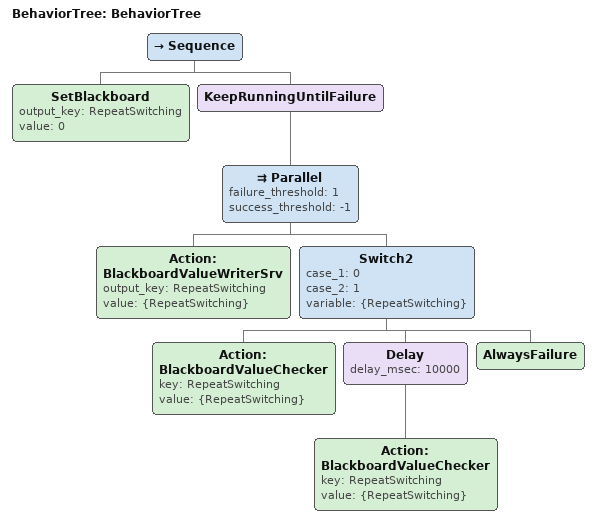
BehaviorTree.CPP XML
<?xml version="1.0"?>
<root main_tree_to_execute="BehaviorTree">
    <BehaviorTree ID="BehaviorTree">
        <Sequence>
            <SetBlackboard output_key="RepeatSwitching" value="0"/>
            <KeepRunningUntilFailure>
                <Parallel failure_threshold="1" success_threshold="-1">
                    <Action ID="BlackboardValueWriterSrv" output_key="RepeatSwitching" value="{RepeatSwitching}"/>
                    <Switch2 case_1="0" case_2="1" variable="{RepeatSwitching}">
                        <Action ID="BlackboardValueChecker" key="RepeatSwitching" value="{RepeatSwitching}"/>
                        <Delay delay_msec="10000">
                            <Action ID="BlackboardValueChecker" key="RepeatSwitching" value="{RepeatSwitching}"/>
                        </Delay>
                        <AlwaysFailure/>
                    </Switch2>
                </Parallel>
            </KeepRunningUntilFailure>
        </Sequence>
    </BehaviorTree>
</root>
